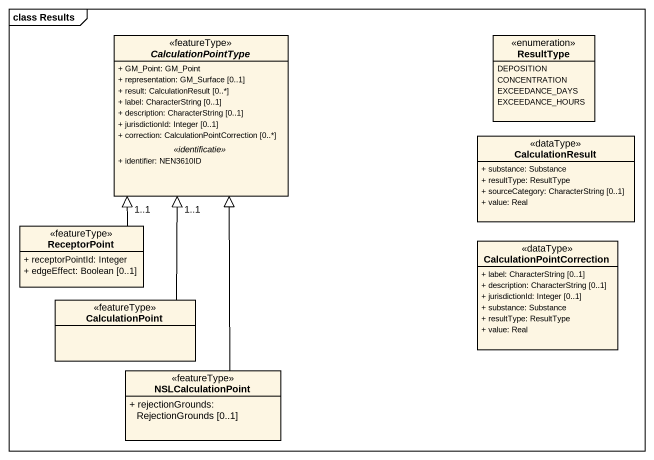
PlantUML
@startuml
mainframe class Results
hide circle
hide empty members
skinparam classAttributeIconSize 0
abstract class CalculationPointType <<featureType>> {
  + GM_Point: GM_Point
  + representation: GM_Surface [0..1]
  + result: CalculationResult [0..*]
  + label: CharacterString [0..1]
  + description: CharacterString [0..1]
  + jurisdictionId: Integer [0..1]
  + correction: CalculationPointCorrection [0..*]
  .. <<identificatie>> ..
  + identifier: NEN3610ID
}
enum ResultType {
  DEPOSITION
  CONCENTRATION
  EXCEEDANCE_DAYS
  EXCEEDANCE_HOURS
}
class CalculationResult <<dataType>> {
  + substance: Substance
  + resultType: ResultType
  + sourceCategory: CharacterString [0..1]
  + value: Real
}
class ReceptorPoint <<featureType>> {
  + receptorPointId: Integer
  + edgeEffect: Boolean [0..1]
}
class CalculationPointCorrection <<dataType>> {
  + label: CharacterString [0..1]
  + description: CharacterString [0..1]
  + jurisdictionId: Integer [0..1]
  + substance: Substance
  + resultType: ResultType
  + value: Real
}
class CalculationPoint <<featureType>>
class NSLCalculationPoint <<featureType>> {
  + rejectionGrounds: RejectionGrounds [0..1]
}
ReceptorPoint -up-|> "1..1" CalculationPointType
CalculationPoint -up-|> "1..1" CalculationPointType
NSLCalculationPoint -up-|> CalculationPointType
@enduml
